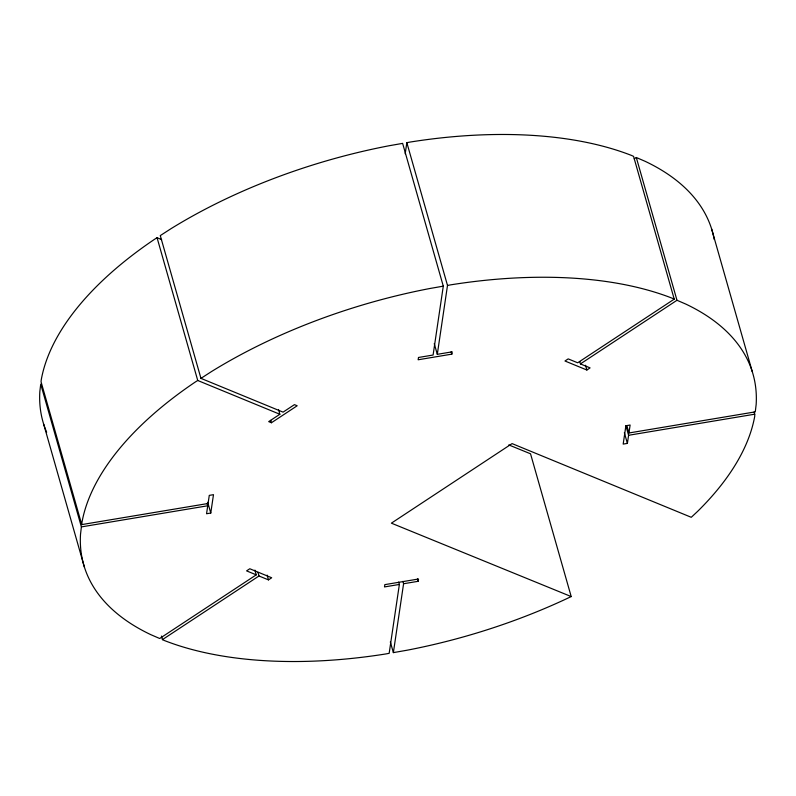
<?xml version="1.0" encoding="UTF-8"?>
<svg xmlns="http://www.w3.org/2000/svg" width="796" height="796" viewBox="0 0 796 796"><rect width="100%" height="100%" fill="white"/><g stroke="black" fill="none" stroke-linecap="round" stroke-linejoin="round"><path stroke-width="1.19" d="M207.059 503.4L207.736 505.778L206.562 513.748L210.771 513.042L213.487 494.674L209.278 495.381L208.074 503.49L81.739 524.604L81.888 522.833A347.971 173.458 -15.9 0 1 195.299 382.01L197.736 380.488L279.854 414.268L268.69 421.621L271.426 422.746L297.177 405.771L294.44 404.647L283.068 412.139L200.95 378.369L160.285 235.596L171.021 228.671A347.971 173.458 -15.9 0 1 388.945 145.777L402.627 143.38L443.292 286.152L433.094 355.036L418.487 357.474L418.149 359.772L451.839 354.14L452.178 351.842L437.303 354.329L434.248 343.623M754.26 411.781L754.787 415.94A347.971 173.458 -15.9 0 1 697.525 511.46L691.266 517.3L512.077 443.601L391.383 523.161L571.2 596.572L530.534 453.8L508.773 444.914M46.666 432.248A347.971 173.458 -15.9 0 1 39.84 391.542L40.725 384.13L81.391 526.902L80.515 534.315A347.971 173.458 -15.9 0 0 150.852 634.681L159.697 638.501L256.252 574.851L254.899 570.095M405.194 153.747L406.836 142.673L410.139 142.056A347.971 173.458 -15.9 0 1 631.646 155.489L633.566 156.374L674.232 299.147L577.677 362.787L568.195 358.887L564.971 361.006L586.871 370.011L590.085 367.891L580.423 363.911L579.737 361.533M398.687 582.065L399.373 584.443L389.164 653.327L385.861 653.944A347.971 173.458 -15.9 0 1 164.354 640.511L162.434 639.626L161.419 636.054M437.303 354.329L447.501 285.446L406.836 142.673M571.2 596.572A347.971 173.458 -15.9 0 1 407.055 650.223L393.373 652.62L403.582 583.737L402.905 581.359M403.582 583.737L418.189 581.299L418.527 579L384.836 584.632L384.488 586.931L399.373 584.443M625.895 425.731L623.178 444.098L627.387 443.392L628.591 435.283L625.885 425.77L630.114 425.024L628.93 432.984L755.275 411.87L756.16 404.458A347.971 173.458 -15.9 0 0 685.824 304.092L676.978 300.271L636.303 157.499L634.223 158.872M580.423 363.911L676.978 300.271M162.434 639.626L258.989 575.986L268.481 579.886L271.695 577.767L249.795 568.752L246.581 570.881L256.252 574.851M200.95 378.369L211.686 371.443A347.971 173.458 -15.9 0 1 429.611 288.55L443.292 286.152M161.628 239.596L157.061 237.715L154.633 239.238A347.971 173.458 -15.9 0 0 41.213 380.06L41.064 381.841L81.739 524.604M447.501 285.446L450.805 284.829A347.971 173.458 -15.9 0 1 672.322 298.261L674.232 299.147M628.591 435.283L754.936 414.159M81.391 526.902L207.736 505.778M636.303 157.499L645.148 161.319A347.971 173.458 -15.9 0 1 714.241 239.526M711.614 228.95L752.29 371.722M626.9 425.85L628.93 432.984M624.343 432.686L627.387 443.392M585.518 365.255L586.871 370.011M451.163 351.762L451.839 354.14M417.502 578.921L418.189 581.299M390.329 641.914L393.373 652.62M278.5 409.502L279.854 414.268M270.749 420.368L271.426 422.746M267.128 575.13L268.481 579.886M257.974 572.414L258.989 575.986M157.061 237.715L197.736 380.488M207.716 502.336L210.771 513.042M43.71 424.278L84.386 567.05"/></g></svg>
